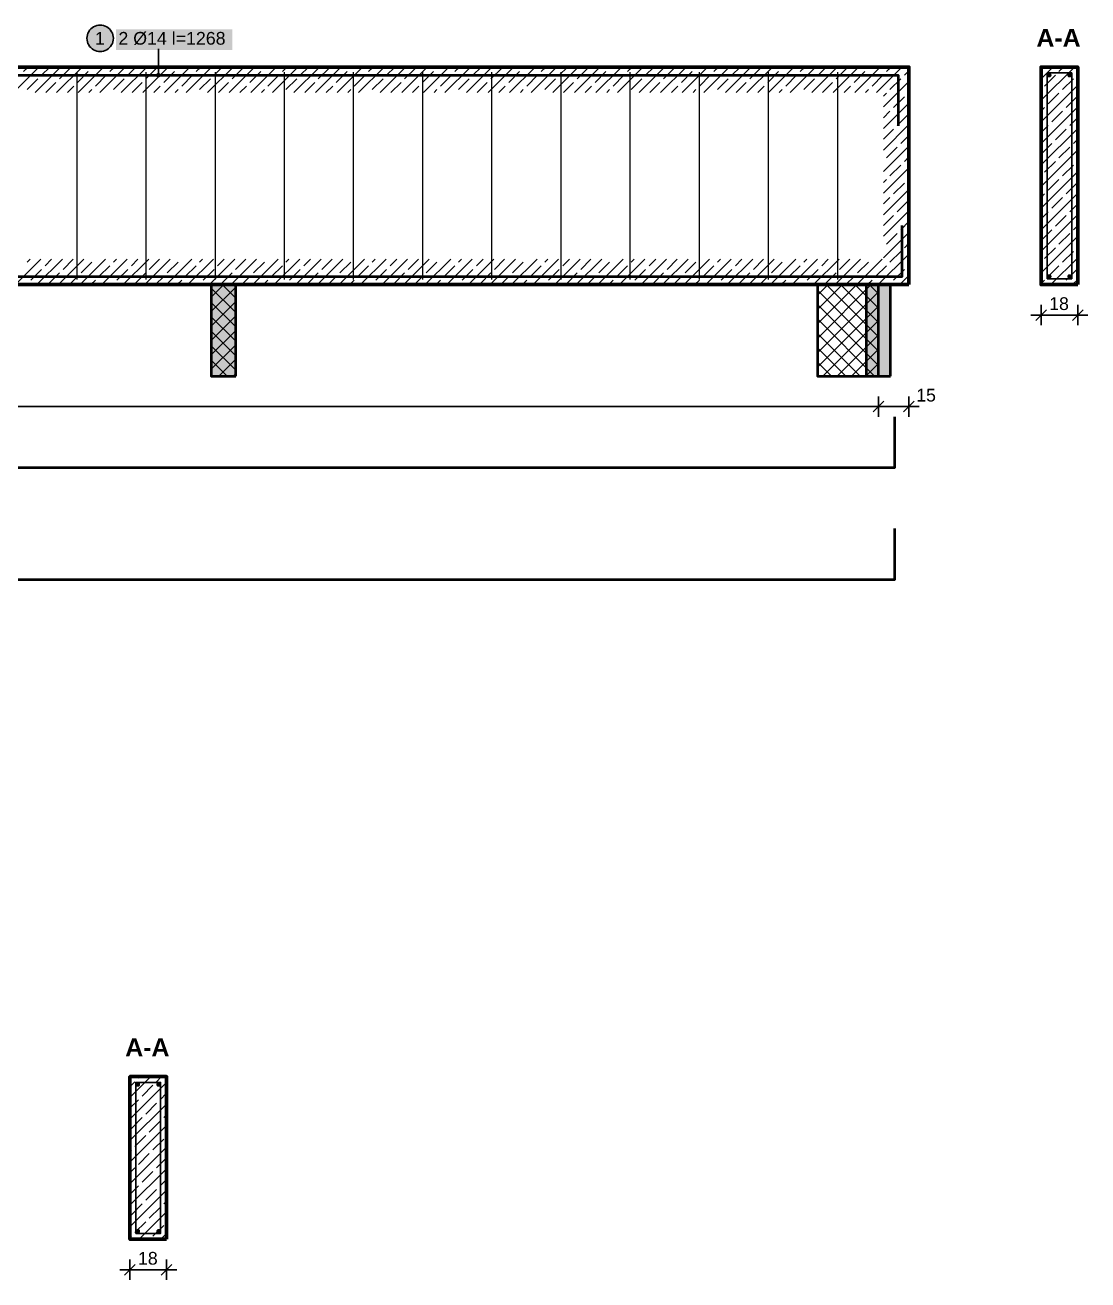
# Model space of a CAD drawing. Header units: metres. Extents: x 0.1 to 13.9, y -17.8 to -0.1.
# Drawn here: x 8.25 to 13.48, y -6.34 to -0.17 of the extents above; entities that cross this region are included whole.
import ezdxf

# ---------------------------------------------------------------- set-up
doc = ezdxf.new("R2010")
doc.units = ezdxf.units.M
for name, color, linetype, lineweight in [('A-KRESKOWANIE', 8, 'Continuous', 18), ('A-MASKA', 7, 'Continuous', 18), ('A-OPISY', 2, 'Continuous', 25), ('K-KONSTR', 7, 'Continuous', 50), ('K-WYMIARY', 1, 'Continuous', 25), ('K-ZBROJENIE', 1, 'Continuous', 100), ('K-ZBROJENIE-OPIS', 2, 'Continuous', 25)]:
    doc.layers.add(name, color=color, linetype=linetype, lineweight=lineweight)
doc.styles.add('PL_ARIAL', font='arial.ttf')
doc.styles.add('PL_ARIAL_B', font='arialbd.ttf')

msp = doc.modelspace()

# ---------------------------------------------------------------- hatches: boundary and pattern name
at = {"layer": 'A-MASKA', "true_color": 0xffffff}
msp.add_hatch(color=7, dxfattribs=at).paths.add_polyline_path([(8.701, -0.2913), (9.274, -0.2913), (9.274, -0.19), (8.701, -0.19)])
at = {"layer": 'K-KONSTR', "true_color": 0x000000}
for points in [[(9.29, -1.895), (9.29, -1.445), (9.17, -1.445), (9.17, -1.895)], [(12.51, -1.895), (12.51, -1.445), (12.39, -1.445), (12.39, -1.895)]]:
    msp.add_hatch(color=7, dxfattribs=at).paths.add_polyline_path(points)
at = {"layer": 'K-ZBROJENIE', "true_color": 0x000000}
for points in [[(13.3012, -0.415), (13.3012, -0.4161), (13.301, -0.4172), (13.3008, -0.4183), (13.3004, -0.4193), (13.2999, -0.4203), (13.2994, -0.4213), (13.2987, -0.4221), (13.298, -0.423), (13.2971, -0.4237), (13.2963, -0.4244), (13.2953, -0.4249), (13.2943, -0.4254), (13.2933, -0.4258), (13.2922, -0.426), (13.2911, -0.4262), (13.29, -0.4263), (13.2889, -0.4262), (13.2878, -0.426), (13.2867, -0.4258), (13.2857, -0.4254), (13.2847, -0.4249), (13.2837, -0.4244), (13.2829, -0.4237), (13.282, -0.423), (13.2813, -0.4221), (13.2806, -0.4213), (13.2801, -0.4203), (13.2796, -0.4193), (13.2792, -0.4183), (13.279, -0.4172), (13.2788, -0.4161), (13.2787, -0.415), (13.2788, -0.4139), (13.279, -0.4128), (13.2792, -0.4117), (13.2796, -0.4107), (13.2801, -0.4097), (13.2806, -0.4087), (13.2813, -0.4079), (13.282, -0.407), (13.2829, -0.4063), (13.2837, -0.4056), (13.2847, -0.4051), (13.2857, -0.4046), (13.2867, -0.4042), (13.2878, -0.404), (13.2889, -0.4038), (13.29, -0.4038), (13.2911, -0.4038), (13.2922, -0.404), (13.2933, -0.4042), (13.2943, -0.4046), (13.2953, -0.4051), (13.2963, -0.4056), (13.2971, -0.4063), (13.298, -0.407), (13.2987, -0.4079), (13.2994, -0.4087), (13.2999, -0.4097), (13.3004, -0.4107), (13.3008, -0.4117), (13.301, -0.4128), (13.3012, -0.4139)], [(13.4013, -0.415), (13.4012, -0.4161), (13.401, -0.4172), (13.4008, -0.4183), (13.4004, -0.4193), (13.3999, -0.4203), (13.3994, -0.4213), (13.3987, -0.4221), (13.398, -0.423), (13.3971, -0.4237), (13.3963, -0.4244), (13.3953, -0.4249), (13.3943, -0.4254), (13.3933, -0.4258), (13.3922, -0.426), (13.3911, -0.4262), (13.39, -0.4263), (13.3889, -0.4262), (13.3878, -0.426), (13.3867, -0.4258), (13.3857, -0.4254), (13.3847, -0.4249), (13.3837, -0.4244), (13.3829, -0.4237), (13.382, -0.423), (13.3813, -0.4221), (13.3806, -0.4213), (13.3801, -0.4203), (13.3796, -0.4193), (13.3792, -0.4183), (13.379, -0.4172), (13.3788, -0.4161), (13.3788, -0.415), (13.3788, -0.4139), (13.379, -0.4128), (13.3792, -0.4117), (13.3796, -0.4107), (13.3801, -0.4097), (13.3806, -0.4087), (13.3813, -0.4079), (13.382, -0.407), (13.3829, -0.4063), (13.3837, -0.4056), (13.3847, -0.4051), (13.3857, -0.4046), (13.3867, -0.4042), (13.3878, -0.404), (13.3889, -0.4038), (13.39, -0.4038), (13.3911, -0.4038), (13.3922, -0.404), (13.3933, -0.4042), (13.3943, -0.4046), (13.3953, -0.4051), (13.3963, -0.4056), (13.3971, -0.4063), (13.398, -0.407), (13.3987, -0.4079), (13.3994, -0.4087), (13.3999, -0.4097), (13.4004, -0.4107), (13.4008, -0.4117), (13.401, -0.4128), (13.4012, -0.4139)], [(13.3012, -1.405), (13.3012, -1.4061), (13.301, -1.4072), (13.3008, -1.4083), (13.3004, -1.4093), (13.2999, -1.4103), (13.2994, -1.4113), (13.2987, -1.4121), (13.298, -1.413), (13.2971, -1.4137), (13.2963, -1.4144), (13.2953, -1.4149), (13.2943, -1.4154), (13.2933, -1.4158), (13.2922, -1.416), (13.2911, -1.4162), (13.29, -1.4163), (13.2889, -1.4162), (13.2878, -1.416), (13.2867, -1.4158), (13.2857, -1.4154), (13.2847, -1.4149), (13.2837, -1.4144), (13.2829, -1.4137), (13.282, -1.413), (13.2813, -1.4121), (13.2806, -1.4113), (13.2801, -1.4103), (13.2796, -1.4093), (13.2792, -1.4083), (13.279, -1.4072), (13.2788, -1.4061), (13.2787, -1.405), (13.2788, -1.4039), (13.279, -1.4028), (13.2792, -1.4017), (13.2796, -1.4007), (13.2801, -1.3997), (13.2806, -1.3987), (13.2813, -1.3979), (13.282, -1.397), (13.2829, -1.3963), (13.2837, -1.3956), (13.2847, -1.3951), (13.2857, -1.3946), (13.2867, -1.3942), (13.2878, -1.394), (13.2889, -1.3938), (13.29, -1.3938), (13.2911, -1.3938), (13.2922, -1.394), (13.2933, -1.3942), (13.2943, -1.3946), (13.2953, -1.3951), (13.2963, -1.3956), (13.2971, -1.3963), (13.298, -1.397), (13.2987, -1.3979), (13.2994, -1.3987), (13.2999, -1.3997), (13.3004, -1.4007), (13.3008, -1.4017), (13.301, -1.4028), (13.3012, -1.4039)], [(13.4013, -1.405), (13.4012, -1.4061), (13.401, -1.4072), (13.4008, -1.4083), (13.4004, -1.4093), (13.3999, -1.4103), (13.3994, -1.4113), (13.3987, -1.4121), (13.398, -1.413), (13.3971, -1.4137), (13.3963, -1.4144), (13.3953, -1.4149), (13.3943, -1.4154), (13.3933, -1.4158), (13.3922, -1.416), (13.3911, -1.4162), (13.39, -1.4163), (13.3889, -1.4162), (13.3878, -1.416), (13.3867, -1.4158), (13.3857, -1.4154), (13.3847, -1.4149), (13.3837, -1.4144), (13.3829, -1.4137), (13.382, -1.413), (13.3813, -1.4121), (13.3806, -1.4113), (13.3801, -1.4103), (13.3796, -1.4093), (13.3792, -1.4083), (13.379, -1.4072), (13.3788, -1.4061), (13.3788, -1.405), (13.3788, -1.4039), (13.379, -1.4028), (13.3792, -1.4017), (13.3796, -1.4007), (13.3801, -1.3997), (13.3806, -1.3987), (13.3813, -1.3979), (13.382, -1.397), (13.3829, -1.3963), (13.3837, -1.3956), (13.3847, -1.3951), (13.3857, -1.3946), (13.3867, -1.3942), (13.3878, -1.394), (13.3889, -1.3938), (13.39, -1.3938), (13.3911, -1.3938), (13.3922, -1.394), (13.3933, -1.3942), (13.3943, -1.3946), (13.3953, -1.3951), (13.3963, -1.3956), (13.3971, -1.3963), (13.398, -1.397), (13.3987, -1.3979), (13.3994, -1.3987), (13.3999, -1.3997), (13.4004, -1.4007), (13.4008, -1.4017), (13.401, -1.4028), (13.4012, -1.4039)], [(8.8202, -5.379), (8.8202, -5.3801), (8.82, -5.3812), (8.8198, -5.3823), (8.8194, -5.3833), (8.8189, -5.3843), (8.8184, -5.3853), (8.8177, -5.3861), (8.817, -5.387), (8.8161, -5.3877), (8.8153, -5.3884), (8.8143, -5.3889), (8.8133, -5.3894), (8.8123, -5.3898), (8.8112, -5.39), (8.8101, -5.3902), (8.809, -5.3903), (8.8079, -5.3902), (8.8068, -5.39), (8.8057, -5.3898), (8.8047, -5.3894), (8.8037, -5.3889), (8.8027, -5.3884), (8.8019, -5.3877), (8.801, -5.387), (8.8003, -5.3861), (8.7996, -5.3853), (8.7991, -5.3843), (8.7986, -5.3833), (8.7982, -5.3823), (8.798, -5.3812), (8.7978, -5.3801), (8.7977, -5.379), (8.7978, -5.3779), (8.798, -5.3768), (8.7982, -5.3757), (8.7986, -5.3747), (8.7991, -5.3737), (8.7996, -5.3727), (8.8003, -5.3719), (8.801, -5.371), (8.8019, -5.3703), (8.8027, -5.3696), (8.8037, -5.3691), (8.8047, -5.3686), (8.8057, -5.3682), (8.8068, -5.368), (8.8079, -5.3678), (8.809, -5.3678), (8.8101, -5.3678), (8.8112, -5.368), (8.8123, -5.3682), (8.8133, -5.3686), (8.8143, -5.3691), (8.8153, -5.3696), (8.8161, -5.3703), (8.817, -5.371), (8.8177, -5.3719), (8.8184, -5.3727), (8.8189, -5.3737), (8.8194, -5.3747), (8.8198, -5.3757), (8.82, -5.3768), (8.8202, -5.3779)], [(8.9223, -5.379), (8.9222, -5.3801), (8.922, -5.3812), (8.9218, -5.3823), (8.9214, -5.3833), (8.9209, -5.3843), (8.9204, -5.3853), (8.9197, -5.3861), (8.919, -5.387), (8.9181, -5.3877), (8.9173, -5.3884), (8.9163, -5.3889), (8.9153, -5.3894), (8.9143, -5.3898), (8.9132, -5.39), (8.9121, -5.3902), (8.911, -5.3903), (8.9099, -5.3902), (8.9088, -5.39), (8.9077, -5.3898), (8.9067, -5.3894), (8.9057, -5.3889), (8.9047, -5.3884), (8.9039, -5.3877), (8.903, -5.387), (8.9023, -5.3861), (8.9016, -5.3853), (8.9011, -5.3843), (8.9006, -5.3833), (8.9002, -5.3823), (8.9, -5.3812), (8.8998, -5.3801), (8.8997, -5.379), (8.8998, -5.3779), (8.9, -5.3768), (8.9002, -5.3757), (8.9006, -5.3747), (8.9011, -5.3737), (8.9016, -5.3727), (8.9023, -5.3719), (8.903, -5.371), (8.9039, -5.3703), (8.9047, -5.3696), (8.9057, -5.3691), (8.9067, -5.3686), (8.9077, -5.3682), (8.9088, -5.368), (8.9099, -5.3678), (8.911, -5.3678), (8.9121, -5.3678), (8.9132, -5.368), (8.9143, -5.3682), (8.9153, -5.3686), (8.9163, -5.3691), (8.9173, -5.3696), (8.9181, -5.3703), (8.919, -5.371), (8.9197, -5.3719), (8.9204, -5.3727), (8.9209, -5.3737), (8.9214, -5.3747), (8.9218, -5.3757), (8.922, -5.3768), (8.9222, -5.3779)], [(8.8202, -6.101), (8.8202, -6.1021), (8.82, -6.1032), (8.8198, -6.1043), (8.8194, -6.1053), (8.8189, -6.1063), (8.8184, -6.1073), (8.8177, -6.1081), (8.817, -6.109), (8.8161, -6.1097), (8.8153, -6.1104), (8.8143, -6.1109), (8.8133, -6.1114), (8.8123, -6.1118), (8.8112, -6.112), (8.8101, -6.1122), (8.809, -6.1122), (8.8079, -6.1122), (8.8068, -6.112), (8.8057, -6.1118), (8.8047, -6.1114), (8.8037, -6.1109), (8.8027, -6.1104), (8.8019, -6.1097), (8.801, -6.109), (8.8003, -6.1081), (8.7996, -6.1073), (8.7991, -6.1063), (8.7986, -6.1053), (8.7982, -6.1043), (8.798, -6.1032), (8.7978, -6.1021), (8.7977, -6.101), (8.7978, -6.0999), (8.798, -6.0988), (8.7982, -6.0977), (8.7986, -6.0967), (8.7991, -6.0957), (8.7996, -6.0947), (8.8003, -6.0939), (8.801, -6.093), (8.8019, -6.0923), (8.8027, -6.0916), (8.8037, -6.0911), (8.8047, -6.0906), (8.8057, -6.0902), (8.8068, -6.09), (8.8079, -6.0898), (8.809, -6.0897), (8.8101, -6.0898), (8.8112, -6.09), (8.8123, -6.0902), (8.8133, -6.0906), (8.8143, -6.0911), (8.8153, -6.0916), (8.8161, -6.0923), (8.817, -6.093), (8.8177, -6.0939), (8.8184, -6.0947), (8.8189, -6.0957), (8.8194, -6.0967), (8.8198, -6.0977), (8.82, -6.0988), (8.8202, -6.0999)], [(8.9223, -6.101), (8.9222, -6.1021), (8.922, -6.1032), (8.9218, -6.1043), (8.9214, -6.1053), (8.9209, -6.1063), (8.9204, -6.1073), (8.9197, -6.1081), (8.919, -6.109), (8.9181, -6.1097), (8.9173, -6.1104), (8.9163, -6.1109), (8.9153, -6.1114), (8.9143, -6.1118), (8.9132, -6.112), (8.9121, -6.1122), (8.911, -6.1122), (8.9099, -6.1122), (8.9088, -6.112), (8.9077, -6.1118), (8.9067, -6.1114), (8.9057, -6.1109), (8.9047, -6.1104), (8.9039, -6.1097), (8.903, -6.109), (8.9023, -6.1081), (8.9016, -6.1073), (8.9011, -6.1063), (8.9006, -6.1053), (8.9002, -6.1043), (8.9, -6.1032), (8.8998, -6.1021), (8.8997, -6.101), (8.8998, -6.0999), (8.9, -6.0988), (8.9002, -6.0977), (8.9006, -6.0967), (8.9011, -6.0957), (8.9016, -6.0947), (8.9023, -6.0939), (8.903, -6.093), (8.9039, -6.0923), (8.9047, -6.0916), (8.9057, -6.0911), (8.9067, -6.0906), (8.9077, -6.0902), (8.9088, -6.09), (8.9099, -6.0898), (8.911, -6.0897), (8.9121, -6.0898), (8.9132, -6.09), (8.9143, -6.0902), (8.9153, -6.0906), (8.9163, -6.0911), (8.9173, -6.0916), (8.9181, -6.0923), (8.919, -6.093), (8.9197, -6.0939), (8.9204, -6.0947), (8.9209, -6.0957), (8.9214, -6.0967), (8.9218, -6.0977), (8.922, -6.0988), (8.9222, -6.0999)]]:
    msp.add_hatch(color=7, dxfattribs=at).paths.add_polyline_path(points)
at = {"layer": 'K-ZBROJENIE-OPIS', "true_color": 0xffffff}
msp.add_hatch(color=7, dxfattribs=at).paths.add_polyline_path([(8.6885, -0.2338), (8.6879, -0.2253), (8.6863, -0.2169), (8.6835, -0.2089), (8.6798, -0.2013), (8.6751, -0.1942), (8.6695, -0.1878), (8.6631, -0.1822), (8.656, -0.1775), (8.6484, -0.1737), (8.6403, -0.171), (8.632, -0.1693), (8.6235, -0.1688), (8.615, -0.1693), (8.6067, -0.171), (8.5986, -0.1737), (8.591, -0.1775), (8.5839, -0.1822), (8.5775, -0.1878), (8.5719, -0.1942), (8.5672, -0.2013), (8.5634, -0.2089), (8.5607, -0.2169), (8.559, -0.2253), (8.5585, -0.2338), (8.559, -0.2422), (8.5607, -0.2506), (8.5634, -0.2586), (8.5672, -0.2663), (8.5719, -0.2733), (8.5775, -0.2797), (8.5839, -0.2853), (8.591, -0.29), (8.5986, -0.2938), (8.6067, -0.2965), (8.615, -0.2982), (8.6235, -0.2988), (8.632, -0.2982), (8.6403, -0.2965), (8.6484, -0.2938), (8.656, -0.29), (8.6631, -0.2853), (8.6695, -0.2797), (8.6751, -0.2733), (8.6798, -0.2663), (8.6835, -0.2586), (8.6863, -0.2506), (8.6879, -0.2422)])
at = {"layer": 'K-ZBROJENIE-OPIS', "true_color": 0x000000}
msp.add_hatch(color=7, dxfattribs=at).paths.add_polyline_path([(8.9213, -0.415), (8.9209, -0.4121), (8.9197, -0.4094), (8.918, -0.407), (8.9156, -0.4053), (8.9129, -0.4041), (8.91, -0.4038), (8.9071, -0.4041), (8.9044, -0.4053), (8.902, -0.407), (8.9003, -0.4094), (8.8991, -0.4121), (8.8987, -0.415), (8.8991, -0.4179), (8.9003, -0.4206), (8.902, -0.423), (8.9044, -0.4247), (8.9071, -0.4259), (8.91, -0.4263), (8.9129, -0.4259), (8.9156, -0.4247), (8.918, -0.423), (8.9197, -0.4206), (8.9209, -0.4179)])

# ---------------------------------------------------------------- linework, layer by layer
at = {"layer": 'A-KRESKOWANIE', "lineweight": 25, "ltscale": 0.025}
for points in [[(8.1974, -0.5), (8.3224, -0.375)], [(8.2466, -0.3977), (8.2694, -0.375)], [(8.3035, -0.5), (8.4285, -0.375)], [(8.335, -0.4154), (8.3754, -0.375)], [(8.4095, -0.5), (8.5345, -0.375)], [(8.4234, -0.4331), (8.4764, -0.3801)], [(8.5118, -0.4508), (8.5648, -0.3977)], [(8.5156, -0.5), (8.6406, -0.375)], [(8.5825, -0.3801), (8.5876, -0.375)], [(8.6002, -0.4685), (8.6532, -0.4154)], [(8.6217, -0.5), (8.7467, -0.375)], [(8.6709, -0.3977), (8.6936, -0.375)], [(8.7277, -0.5), (8.8527, -0.375)], [(8.7593, -0.4154), (8.7997, -0.375)], [(8.8338, -0.5), (8.9588, -0.375)], [(8.8477, -0.4331), (8.9007, -0.3801)], [(8.9361, -0.4508), (8.9891, -0.3977)], [(8.9399, -0.5), (9.0649, -0.375)], [(9.0068, -0.3801), (9.0118, -0.375)], [(9.0245, -0.4685), (9.0775, -0.4154)], [(9.0459, -0.5), (9.1709, -0.375)], [(9.0952, -0.3977), (9.1179, -0.375)], [(9.152, -0.5), (9.277, -0.375)], [(9.1835, -0.4154), (9.224, -0.375)], [(9.2581, -0.5), (9.3831, -0.375)], [(9.2719, -0.4331), (9.325, -0.3801)], [(9.3603, -0.4508), (9.4134, -0.3977)], [(9.3641, -0.5), (9.4891, -0.375)], [(9.431, -0.3801), (9.4361, -0.375)], [(9.4487, -0.4685), (9.5017, -0.4154)], [(9.4702, -0.5), (9.5952, -0.375)], [(9.5194, -0.3977), (9.5422, -0.375)], [(9.5763, -0.5), (9.7013, -0.375)], [(9.6078, -0.4154), (9.6482, -0.375)], [(9.6823, -0.5), (9.8073, -0.375)], [(9.6962, -0.4331), (9.7492, -0.3801)], [(9.7846, -0.4508), (9.8376, -0.3977)], [(9.7884, -0.5), (9.9134, -0.375)], [(9.8553, -0.3801), (9.8604, -0.375)], [(9.873, -0.4685), (9.926, -0.4154)], [(9.8945, -0.5), (10.0195, -0.375)], [(9.9437, -0.3977), (9.9664, -0.375)], [(10.0005, -0.5), (10.1255, -0.375)], [(10.0321, -0.4154), (10.0725, -0.375)], [(10.1066, -0.5), (10.2316, -0.375)], [(10.1205, -0.4331), (10.1735, -0.3801)], [(10.2089, -0.4508), (10.2619, -0.3977)], [(10.2127, -0.5), (10.3377, -0.375)], [(10.2796, -0.3801), (10.2846, -0.375)], [(10.2972, -0.4685), (10.3503, -0.4154)], [(10.3187, -0.5), (10.4437, -0.375)], [(10.368, -0.3977), (10.3907, -0.375)], [(10.4248, -0.5), (10.5498, -0.375)], [(10.4563, -0.4154), (10.4968, -0.375)], [(10.5309, -0.5), (10.6559, -0.375)], [(10.5447, -0.4331), (10.5978, -0.3801)], [(10.6331, -0.4508), (10.6862, -0.3977)], [(10.6369, -0.5), (10.7619, -0.375)], [(10.7038, -0.3801), (10.7089, -0.375)], [(10.7215, -0.4685), (10.7745, -0.4154)], [(10.743, -0.5), (10.868, -0.375)], [(10.7922, -0.3977), (10.815, -0.375)], [(10.8491, -0.5), (10.9741, -0.375)], [(10.8806, -0.4154), (10.921, -0.375)], [(10.9551, -0.5), (11.0801, -0.375)], [(10.969, -0.4331), (11.022, -0.3801)], [(11.0574, -0.4508), (11.1104, -0.3977)], [(11.0612, -0.5), (11.1862, -0.375)], [(11.1281, -0.3801), (11.1332, -0.375)], [(11.1458, -0.4685), (11.1988, -0.4154)], [(11.1673, -0.5), (11.2923, -0.375)], [(11.2165, -0.3977), (11.2392, -0.375)], [(11.2733, -0.5), (11.3983, -0.375)], [(11.3049, -0.4154), (11.3453, -0.375)], [(11.3794, -0.5), (11.5044, -0.375)], [(11.3933, -0.4331), (11.4463, -0.3801)], [(11.4816, -0.4508), (11.5347, -0.3977)], [(11.4855, -0.5), (11.6105, -0.375)], [(11.5524, -0.3801), (11.5574, -0.375)], [(11.57, -0.4685), (11.6231, -0.4154)], [(11.5915, -0.5), (11.7165, -0.375)], [(11.6407, -0.3977), (11.6635, -0.375)], [(11.6976, -0.5), (11.8226, -0.375)], [(11.7291, -0.4154), (11.7696, -0.375)], [(11.8037, -0.5), (11.9287, -0.375)], [(11.8175, -0.4331), (11.8706, -0.3801)], [(11.9059, -0.4508), (11.9589, -0.3977)], [(11.9097, -0.5), (12.0347, -0.375)], [(11.9766, -0.3801), (11.9817, -0.375)], [(11.9943, -0.4685), (12.0473, -0.4154)], [(12.0158, -0.5), (12.1408, -0.375)], [(12.065, -0.3977), (12.0878, -0.375)], [(12.1219, -0.5), (12.2469, -0.375)], [(12.1534, -0.4154), (12.1938, -0.375)], [(12.2279, -0.5), (12.3529, -0.375)], [(12.2418, -0.4331), (12.2948, -0.3801)], [(12.3302, -0.4508), (12.3832, -0.3977)], [(12.334, -0.5), (12.459, -0.375)], [(12.4009, -0.3801), (12.406, -0.375)], [(12.4186, -0.4685), (12.4716, -0.4154)], [(12.4401, -0.5), (12.5651, -0.375)], [(12.4893, -0.3977), (12.512, -0.375)], [(12.5777, -0.4154), (12.6, -0.3931)], [(13.25, -0.5386), (13.4136, -0.375)], [(13.25, -0.4325), (13.3075, -0.375)], [(13.25, -0.3795), (13.2545, -0.375)], [(13.2671, -0.4685), (13.3201, -0.4154)], [(13.3378, -0.3977), (13.3605, -0.375)], [(13.4262, -0.4154), (13.43, -0.4116)], [(8.2643, -0.4861), (8.3173, -0.4331)], [(8.3565, -0.5), (8.4057, -0.4508)], [(8.4626, -0.5), (8.4941, -0.4685)], [(8.5686, -0.5), (8.5825, -0.4861)], [(8.6886, -0.4861), (8.7416, -0.4331)], [(8.7808, -0.5), (8.83, -0.4508)], [(8.8868, -0.5), (8.9184, -0.4685)], [(8.9929, -0.5), (9.0068, -0.4861)], [(9.1128, -0.4861), (9.1659, -0.4331)], [(9.205, -0.5), (9.2543, -0.4508)], [(9.3111, -0.5), (9.3426, -0.4685)], [(9.4172, -0.5), (9.431, -0.4861)], [(9.5371, -0.4861), (9.5901, -0.4331)], [(9.6293, -0.5), (9.6785, -0.4508)], [(9.7354, -0.5), (9.7669, -0.4685)], [(9.8414, -0.5), (9.8553, -0.4861)], [(9.9614, -0.4861), (10.0144, -0.4331)], [(10.0536, -0.5), (10.1028, -0.4508)], [(10.1596, -0.5), (10.1912, -0.4685)], [(10.2657, -0.5), (10.2796, -0.4861)], [(10.3856, -0.4861), (10.4387, -0.4331)], [(10.4778, -0.5), (10.5271, -0.4508)], [(10.5839, -0.5), (10.6154, -0.4685)], [(10.69, -0.5), (10.7038, -0.4861)], [(10.8099, -0.4861), (10.8629, -0.4331)], [(10.9021, -0.5), (10.9513, -0.4508)], [(11.0082, -0.5), (11.0397, -0.4685)], [(11.1142, -0.5), (11.1281, -0.4861)], [(11.2342, -0.4861), (11.2872, -0.4331)], [(11.3264, -0.5), (11.3756, -0.4508)], [(11.4324, -0.5), (11.464, -0.4685)], [(11.5385, -0.5), (11.5524, -0.4861)], [(11.6584, -0.4861), (11.7115, -0.4331)], [(11.7506, -0.5), (11.7998, -0.4508)], [(11.8567, -0.5), (11.8882, -0.4685)], [(11.9628, -0.5), (11.9766, -0.4861)], [(12.0827, -0.4861), (12.1357, -0.4331)], [(12.1749, -0.5), (12.2241, -0.4508)], [(12.281, -0.5), (12.3125, -0.4685)], [(12.387, -0.5), (12.4009, -0.4861)], [(12.475, -0.5711), (12.6, -0.4461)], [(12.507, -0.4861), (12.56, -0.4331)], [(13.25, -0.6446), (13.43, -0.4646)], [(13.3555, -0.4861), (13.4085, -0.4331)], [(12.475, -0.5181), (12.4893, -0.5038)], [(12.475, -0.6772), (12.6, -0.5522)], [(12.5246, -0.5745), (12.5777, -0.5215)], [(12.5953, -0.5038), (12.6, -0.4992)], [(13.2848, -0.5568), (13.3378, -0.5038)], [(13.3732, -0.5745), (13.4262, -0.5215)], [(12.475, -0.6242), (12.507, -0.5922)], [(12.5423, -0.6629), (12.5953, -0.6099)], [(13.25, -0.7507), (13.43, -0.5707)], [(13.25, -0.5916), (13.2671, -0.5745)], [(13.3024, -0.6452), (13.3555, -0.5922)], [(12.475, -0.7833), (12.6, -0.6583)], [(13.25, -0.6977), (13.2848, -0.6629)], [(13.25, -0.8568), (13.43, -0.6768)], [(13.3908, -0.6629), (13.43, -0.6237)], [(12.475, -0.7302), (12.5246, -0.6806)], [(12.56, -0.7513), (12.6, -0.7113)], [(13.3201, -0.7336), (13.3732, -0.6806)], [(13.4085, -0.7513), (13.43, -0.7298)], [(12.475, -0.8893), (12.6, -0.7643)], [(12.4893, -0.822), (12.5423, -0.769)], [(13.25, -0.8037), (13.3024, -0.7513)], [(13.25, -0.9628), (13.43, -0.7828)], [(13.3378, -0.822), (13.3908, -0.769)], [(12.507, -0.9104), (12.56, -0.8574)], [(12.5777, -0.8397), (12.6, -0.8174)], [(13.2671, -0.8927), (13.3201, -0.8397)], [(13.3555, -0.9104), (13.4085, -0.8574)], [(13.4262, -0.8397), (13.43, -0.8359)], [(12.475, -0.9954), (12.6, -0.8704)], [(12.5953, -0.9281), (12.6, -0.9234)], [(13.25, -1.0689), (13.43, -0.8889)], [(12.475, -0.9424), (12.4893, -0.9281)], [(12.475, -1.1015), (12.6, -0.9765)], [(12.5246, -0.9988), (12.5777, -0.9458)], [(13.2848, -0.9811), (13.3378, -0.9281)], [(13.3732, -0.9988), (13.4262, -0.9458)], [(12.475, -1.0484), (12.507, -1.0165)], [(12.5423, -1.0872), (12.5953, -1.0341)], [(13.25, -1.175), (13.43, -0.995)], [(13.25, -1.0159), (13.2671, -0.9988)], [(13.3024, -1.0695), (13.3555, -1.0165)], [(13.3908, -1.0872), (13.43, -1.048)], [(12.475, -1.2075), (12.6, -1.0825)], [(12.475, -1.1545), (12.5246, -1.1049)], [(13.25, -1.1219), (13.2848, -1.0872)], [(13.25, -1.281), (13.43, -1.101)], [(13.3201, -1.1579), (13.3732, -1.1049)], [(12.56, -1.1756), (12.6, -1.1355)], [(13.4085, -1.1756), (13.43, -1.1541)], [(12.475, -1.3136), (12.6, -1.1886)], [(12.4893, -1.2463), (12.5423, -1.1932)], [(13.25, -1.228), (13.3024, -1.1756)], [(13.25, -1.3871), (13.43, -1.2071)], [(13.3378, -1.2463), (13.3908, -1.1932)], [(12.4496, -1.445), (12.6, -1.2946)], [(12.507, -1.3347), (12.56, -1.2816)], [(12.5777, -1.264), (12.6, -1.2416)], [(13.2671, -1.317), (13.3201, -1.264)], [(13.3555, -1.3347), (13.4085, -1.2816)], [(13.4262, -1.264), (13.43, -1.2601)], [(8.207, -1.445), (8.332, -1.32)], [(8.2643, -1.3347), (8.279, -1.32)], [(8.3131, -1.445), (8.4381, -1.32)], [(8.3527, -1.3523), (8.385, -1.32)], [(8.4191, -1.445), (8.5441, -1.32)], [(8.4411, -1.37), (8.4911, -1.32)], [(8.5252, -1.445), (8.6502, -1.32)], [(8.5295, -1.3877), (8.5825, -1.3347)], [(8.6179, -1.4054), (8.6709, -1.3523)], [(8.6313, -1.445), (8.7563, -1.32)], [(8.6886, -1.3347), (8.7032, -1.32)], [(8.7373, -1.445), (8.8623, -1.32)], [(8.777, -1.3523), (8.8093, -1.32)], [(8.8434, -1.445), (8.9684, -1.32)], [(8.8654, -1.37), (8.9154, -1.32)], [(8.9495, -1.445), (9.0745, -1.32)], [(8.9537, -1.3877), (9.0068, -1.3347)], [(9.0421, -1.4054), (9.0952, -1.3523)], [(9.0555, -1.445), (9.1805, -1.32)], [(9.1128, -1.3347), (9.1275, -1.32)], [(9.1616, -1.445), (9.2866, -1.32)], [(9.2012, -1.3523), (9.2336, -1.32)], [(9.2677, -1.445), (9.3927, -1.32)], [(9.2896, -1.37), (9.3396, -1.32)], [(9.3737, -1.445), (9.4987, -1.32)], [(9.378, -1.3877), (9.431, -1.3347)], [(9.4664, -1.4054), (9.5194, -1.3523)], [(9.4798, -1.445), (9.6048, -1.32)], [(9.5371, -1.3347), (9.5518, -1.32)], [(9.5859, -1.445), (9.7109, -1.32)], [(9.6255, -1.3523), (9.6578, -1.32)], [(9.6919, -1.445), (9.8169, -1.32)], [(9.7139, -1.37), (9.7639, -1.32)], [(9.798, -1.445), (9.923, -1.32)], [(9.8023, -1.3877), (9.8553, -1.3347)], [(9.8907, -1.4054), (9.9437, -1.3523)], [(9.9041, -1.445), (10.0291, -1.32)], [(9.9614, -1.3347), (9.976, -1.32)], [(10.0101, -1.445), (10.1351, -1.32)], [(10.0498, -1.3523), (10.0821, -1.32)], [(10.1162, -1.445), (10.2412, -1.32)], [(10.1381, -1.37), (10.1882, -1.32)], [(10.2223, -1.445), (10.3473, -1.32)], [(10.2265, -1.3877), (10.2796, -1.3347)], [(10.3149, -1.4054), (10.368, -1.3523)], [(10.3283, -1.445), (10.4533, -1.32)], [(10.3856, -1.3347), (10.4003, -1.32)], [(10.4344, -1.445), (10.5594, -1.32)], [(10.474, -1.3523), (10.5064, -1.32)], [(10.5405, -1.445), (10.6655, -1.32)], [(10.5624, -1.37), (10.6124, -1.32)], [(10.6465, -1.445), (10.7715, -1.32)], [(10.6508, -1.3877), (10.7038, -1.3347)], [(10.7392, -1.4054), (10.7922, -1.3523)], [(10.7526, -1.445), (10.8776, -1.32)], [(10.8099, -1.3347), (10.8246, -1.32)], [(10.8587, -1.445), (10.9837, -1.32)], [(10.8983, -1.3523), (10.9306, -1.32)], [(10.9647, -1.445), (11.0897, -1.32)], [(10.9867, -1.37), (11.0367, -1.32)], [(11.0708, -1.445), (11.1958, -1.32)], [(11.0751, -1.3877), (11.1281, -1.3347)], [(11.1634, -1.4054), (11.2165, -1.3523)], [(11.1769, -1.445), (11.3019, -1.32)], [(11.2342, -1.3347), (11.2488, -1.32)], [(11.2829, -1.445), (11.4079, -1.32)], [(11.3225, -1.3523), (11.3549, -1.32)], [(11.389, -1.445), (11.514, -1.32)], [(11.4109, -1.37), (11.461, -1.32)], [(11.4951, -1.445), (11.6201, -1.32)], [(11.4993, -1.3877), (11.5524, -1.3347)], [(11.5877, -1.4054), (11.6407, -1.3523)], [(11.6011, -1.445), (11.7261, -1.32)], [(11.6584, -1.3347), (11.6731, -1.32)], [(11.7072, -1.445), (11.8322, -1.32)], [(11.7468, -1.3523), (11.7792, -1.32)], [(11.8133, -1.445), (11.9383, -1.32)], [(11.8352, -1.37), (11.8852, -1.32)], [(11.9193, -1.445), (12.0443, -1.32)], [(11.9236, -1.3877), (11.9766, -1.3347)], [(12.012, -1.4054), (12.065, -1.3523)], [(12.0254, -1.445), (12.1504, -1.32)], [(12.0827, -1.3347), (12.0974, -1.32)], [(12.1315, -1.445), (12.2565, -1.32)], [(12.1711, -1.3523), (12.2034, -1.32)], [(12.2375, -1.445), (12.3625, -1.32)], [(12.2595, -1.37), (12.3095, -1.32)], [(12.3436, -1.445), (12.4686, -1.32)], [(12.3479, -1.3877), (12.4009, -1.3347)], [(12.4362, -1.4054), (12.4893, -1.3523)], [(12.5953, -1.3523), (12.6, -1.3477)], [(13.2848, -1.4054), (13.3378, -1.3523)], [(13.2982, -1.445), (13.43, -1.3132)], [(8.282, -1.4231), (8.335, -1.37)], [(8.3704, -1.4407), (8.4234, -1.3877)], [(8.4722, -1.445), (8.5118, -1.4054)], [(8.7063, -1.4231), (8.7593, -1.37)], [(8.7946, -1.4407), (8.8477, -1.3877)], [(8.8964, -1.445), (8.9361, -1.4054)], [(9.1305, -1.4231), (9.1835, -1.37)], [(9.2189, -1.4407), (9.2719, -1.3877)], [(9.3207, -1.445), (9.3603, -1.4054)], [(9.5548, -1.4231), (9.6078, -1.37)], [(9.6432, -1.4407), (9.6962, -1.3877)], [(9.745, -1.445), (9.7846, -1.4054)], [(9.979, -1.4231), (10.0321, -1.37)], [(10.0674, -1.4407), (10.1205, -1.3877)], [(10.1692, -1.445), (10.2089, -1.4054)], [(10.4033, -1.4231), (10.4563, -1.37)], [(10.4917, -1.4407), (10.5447, -1.3877)], [(10.5935, -1.445), (10.6331, -1.4054)], [(10.8276, -1.4231), (10.8806, -1.37)], [(10.916, -1.4407), (10.969, -1.3877)], [(11.0178, -1.445), (11.0574, -1.4054)], [(11.2518, -1.4231), (11.3049, -1.37)], [(11.3402, -1.4407), (11.3933, -1.3877)], [(11.442, -1.445), (11.4816, -1.4054)], [(11.6761, -1.4231), (11.7291, -1.37)], [(11.7645, -1.4407), (11.8175, -1.3877)], [(11.8663, -1.445), (11.9059, -1.4054)], [(12.1004, -1.4231), (12.1534, -1.37)], [(12.1888, -1.4407), (12.2418, -1.3877)], [(12.2905, -1.445), (12.3302, -1.4054)], [(12.5246, -1.4231), (12.5777, -1.37)], [(12.5557, -1.445), (12.6, -1.4007)], [(13.3732, -1.4231), (13.4262, -1.37)], [(13.4042, -1.445), (13.43, -1.4192)], [(8.26, -1.445), (8.2643, -1.4407)], [(8.5782, -1.445), (8.6002, -1.4231)], [(8.6843, -1.445), (8.6886, -1.4407)], [(9.0025, -1.445), (9.0245, -1.4231)], [(9.1086, -1.445), (9.1128, -1.4407)], [(9.17, -1.5073), (9.2323, -1.445)], [(9.17, -1.578), (9.29, -1.458)], [(9.29, -1.5825), (9.17, -1.4625)], [(9.29, -1.5118), (9.2232, -1.445)], [(9.4268, -1.445), (9.4487, -1.4231)], [(9.5328, -1.445), (9.5371, -1.4407)], [(9.851, -1.445), (9.873, -1.4231)], [(9.9571, -1.445), (9.9614, -1.4407)], [(10.2753, -1.445), (10.2972, -1.4231)], [(10.3814, -1.445), (10.3856, -1.4407)], [(10.6996, -1.445), (10.7215, -1.4231)], [(10.8056, -1.445), (10.8099, -1.4407)], [(11.1238, -1.445), (11.1458, -1.4231)], [(11.2299, -1.445), (11.2342, -1.4407)], [(11.5481, -1.445), (11.57, -1.4231)], [(11.6542, -1.445), (11.6584, -1.4407)], [(11.9724, -1.445), (11.9943, -1.4231)], [(12.0784, -1.445), (12.0827, -1.4407)], [(12.15, -1.7093), (12.4143, -1.445)], [(12.15, -1.6386), (12.3436, -1.445)], [(12.15, -1.5679), (12.2729, -1.445)], [(12.15, -1.4972), (12.2022, -1.445)], [(12.45, -1.7727), (12.15, -1.4727)], [(12.15, -1.78), (12.45, -1.48)], [(12.45, -1.702), (12.193, -1.445)], [(12.45, -1.6313), (12.2637, -1.445)], [(12.45, -1.5606), (12.3344, -1.445)], [(12.3966, -1.445), (12.4186, -1.4231)], [(12.45, -1.4898), (12.4052, -1.445)], [(12.5027, -1.445), (12.507, -1.4407)], [(13.25, -1.4401), (13.2671, -1.4231)], [(13.3512, -1.445), (13.3555, -1.4407)], [(9.17, -1.6487), (9.29, -1.5287)], [(9.29, -1.6532), (9.17, -1.5332)], [(9.17, -1.7194), (9.29, -1.5994)], [(9.29, -1.724), (9.17, -1.604)], [(12.45, -1.8434), (12.15, -1.5434)], [(12.15, -1.8507), (12.45, -1.5507)], [(12.4309, -1.895), (12.15, -1.6141)], [(12.1764, -1.895), (12.45, -1.6214)], [(9.17, -1.7902), (9.29, -1.6702)], [(9.29, -1.7947), (9.17, -1.6747)], [(12.3602, -1.895), (12.15, -1.6848)], [(12.2471, -1.895), (12.45, -1.6921)], [(9.17, -1.8609), (9.29, -1.7409)], [(9.29, -1.8654), (9.17, -1.7454)], [(12.2895, -1.895), (12.15, -1.7555)], [(12.3178, -1.895), (12.45, -1.7628)], [(9.2489, -1.895), (9.17, -1.8161)], [(9.2066, -1.895), (9.29, -1.8116)], [(12.2188, -1.895), (12.15, -1.8262)], [(12.3886, -1.895), (12.45, -1.8336)], [(9.1782, -1.895), (9.17, -1.8868)], [(9.2773, -1.895), (9.29, -1.8823)], [(8.77, -5.4428), (8.8728, -5.34)], [(8.77, -5.3898), (8.7946, -5.3652)], [(8.77, -5.5489), (8.95, -5.3689)], [(8.8123, -5.3475), (8.8198, -5.34)], [(8.9007, -5.3652), (8.9259, -5.34)], [(8.83, -5.4359), (8.883, -5.3829)], [(8.9184, -5.4536), (8.95, -5.4219)], [(8.77, -5.4959), (8.8123, -5.4536)], [(8.77, -5.655), (8.95, -5.475)], [(8.8477, -5.5243), (8.9007, -5.4712)], [(8.777, -5.595), (8.83, -5.5419)], [(8.9361, -5.5419), (8.95, -5.528)], [(8.77, -5.761), (8.95, -5.581)], [(8.8654, -5.6127), (8.9184, -5.5596)], [(8.7946, -5.6834), (8.8477, -5.6303)], [(8.883, -5.701), (8.9361, -5.648)], [(8.77, -5.8671), (8.95, -5.6871)], [(8.77, -5.708), (8.777, -5.701)], [(8.8123, -5.7718), (8.8654, -5.7187)], [(8.77, -5.8141), (8.7946, -5.7894)], [(8.77, -5.9732), (8.95, -5.7932)], [(8.9007, -5.7894), (8.95, -5.7401)], [(8.83, -5.8601), (8.883, -5.8071)], [(8.9184, -5.8778), (8.95, -5.8462)], [(8.77, -5.9201), (8.8123, -5.8778)], [(8.77, -6.0792), (8.95, -5.8992)], [(8.8477, -5.9485), (8.9007, -5.8955)], [(8.777, -6.0192), (8.83, -5.9662)], [(8.8654, -6.0369), (8.9184, -5.9839)], [(8.9361, -5.9662), (8.95, -5.9523)], [(8.8153, -6.14), (8.95, -6.0053)], [(8.7946, -6.1076), (8.8477, -6.0546)], [(8.883, -6.1253), (8.9361, -6.0723)], [(8.77, -6.1323), (8.777, -6.1253)], [(8.9214, -6.14), (8.95, -6.1114)]]:
    msp.add_lwpolyline(points, dxfattribs=at)
at = {"layer": 'K-KONSTR', "lineweight": 70, "ltscale": 0.025}
for points in [[(12.6, -1.445), (12.6, -0.375), (0.3, -0.375), (0.3, -1.445)], [(13.43, -1.445), (13.43, -0.375), (13.25, -0.375), (13.25, -1.445)], [(8.95, -6.14), (8.95, -5.34), (8.77, -5.34), (8.77, -6.14)]]:
    msp.add_lwpolyline(points, close=True, dxfattribs=at)
at = {"layer": 'K-KONSTR', "lineweight": 50, "ltscale": 0.025}
for points in [[(9.29, -1.895), (9.29, -1.445), (9.17, -1.445), (9.17, -1.895)], [(9.29, -1.895), (9.29, -1.445), (9.17, -1.445), (9.17, -1.895)], [(12.45, -1.895), (12.45, -1.445), (12.15, -1.445), (12.15, -1.895)], [(12.51, -1.895), (12.51, -1.445), (12.39, -1.445), (12.39, -1.895)]]:
    msp.add_lwpolyline(points, close=True, dxfattribs=at)
at = {"layer": 'K-WYMIARY', "lineweight": 35, "ltscale": 0.025}
for points in [[(13.2, -1.595), (13.48, -1.595)], [(13.2235, -1.6215), (13.2765, -1.5685)], [(13.25, -1.645), (13.25, -1.545)], [(13.4035, -1.6215), (13.4565, -1.5685)], [(13.43, -1.645), (13.43, -1.545)], [(12.4235, -2.0715), (12.4765, -2.0185)], [(12.45, -2.095), (12.45, -1.995)], [(12.5735, -2.0715), (12.6265, -2.0185)], [(12.6, -2.095), (12.6, -1.995)], [(0.25, -2.045), (12.65, -2.045)], [(8.72, -6.29), (9, -6.29)], [(8.7435, -6.3165), (8.7965, -6.2635)], [(8.77, -6.34), (8.77, -6.24)], [(8.9235, -6.3165), (8.9765, -6.2635)], [(8.95, -6.34), (8.95, -6.24)]]:
    msp.add_lwpolyline(points, dxfattribs=at)
at = {"layer": 'K-ZBROJENIE', "lineweight": 50, "ltscale": 0.025}
for points in [[(0.353, -0.665), (0.353, -0.415), (12.547, -0.415), (12.547, -0.665)], [(0.333, -1.155), (0.333, -1.405), (12.567, -1.405), (12.567, -1.155)], [(0.3, -2.095), (0.3, -2.345), (12.53, -2.345), (12.53, -2.095)], [(0.3, -2.645), (0.3, -2.895), (12.53, -2.895), (12.53, -2.645)]]:
    msp.add_lwpolyline(points, dxfattribs=at)
at = {"layer": 'K-ZBROJENIE', "lineweight": 25, "ltscale": 0.025}
for points in [[(8.51, -1.42), (8.51, -0.4)], [(8.85, -1.42), (8.85, -0.4)], [(9.19, -1.42), (9.19, -0.4)], [(9.53, -1.42), (9.53, -0.4)], [(9.87, -1.42), (9.87, -0.4)], [(10.21, -1.42), (10.21, -0.4)], [(10.55, -1.42), (10.55, -0.4)], [(10.89, -1.42), (10.89, -0.4)], [(11.23, -1.42), (11.23, -0.4)], [(11.57, -1.42), (11.57, -0.4)], [(11.91, -1.42), (11.91, -0.4)], [(12.25, -1.42), (12.25, -0.4)]]:
    msp.add_lwpolyline(points, dxfattribs=at)
at = {"layer": 'K-ZBROJENIE', "lineweight": 35, "ltscale": 0.025}
for points in [[(13.279, -1.416), (13.401, -1.416), (13.401, -0.404), (13.279, -0.404)], [(8.799, -6.111), (8.921, -6.111), (8.921, -5.369), (8.799, -5.369)]]:
    msp.add_lwpolyline(points, close=True, dxfattribs=at)
at = {"layer": 'K-ZBROJENIE-OPIS', "lineweight": 35, "ltscale": 0.025}
msp.add_lwpolyline([(8.6885, -0.2338), (8.6879, -0.2253), (8.6863, -0.2169), (8.6835, -0.2089), (8.6798, -0.2013), (8.6751, -0.1942), (8.6695, -0.1878), (8.6631, -0.1822), (8.656, -0.1775), (8.6484, -0.1737), (8.6403, -0.171), (8.632, -0.1693), (8.6235, -0.1688), (8.615, -0.1693), (8.6067, -0.171), (8.5986, -0.1737), (8.591, -0.1775), (8.5839, -0.1822), (8.5775, -0.1878), (8.5719, -0.1942), (8.5672, -0.2013), (8.5634, -0.2089), (8.5607, -0.2169), (8.559, -0.2253), (8.5585, -0.2338), (8.559, -0.2422), (8.5607, -0.2506), (8.5634, -0.2586), (8.5672, -0.2663), (8.5719, -0.2733), (8.5775, -0.2797), (8.5839, -0.2853), (8.591, -0.29), (8.5986, -0.2938), (8.6067, -0.2965), (8.615, -0.2982), (8.6235, -0.2988), (8.632, -0.2982), (8.6403, -0.2965), (8.6484, -0.2938), (8.656, -0.29), (8.6631, -0.2853), (8.6695, -0.2797), (8.6751, -0.2733), (8.6798, -0.2663), (8.6835, -0.2586), (8.6863, -0.2506), (8.6879, -0.2422)], close=True, dxfattribs=at)
msp.add_lwpolyline([(8.91, -0.415), (8.91, -0.285)], dxfattribs=at)

# ---------------------------------------------------------------- texts
at = {"layer": 'A-OPISY', "style": 'PL_ARIAL_B'}
for p in [(13.227, -0.275), (8.747, -5.24)]:
    msp.add_text('A-A', height=0.0875, dxfattribs=at).set_placement(p)
at = {"layer": 'K-WYMIARY', "style": 'PL_ARIAL'}
for s, p in [('18', (13.2895, -1.57)), ('15', (12.6357, -2.02)), ('18', (8.8095, -6.265))]:
    msp.add_text(s, height=0.0625, dxfattribs=at).set_placement(p)
at = {"layer": 'K-ZBROJENIE-OPIS', "style": 'PL_ARIAL'}
for s, p in [('1', (8.5982, -0.265)), ('2 Ø14 l=1268', (8.7135, -0.265))]:
    msp.add_text(s, height=0.0625, dxfattribs=at).set_placement(p)

doc.saveas('drawing.dxf')
